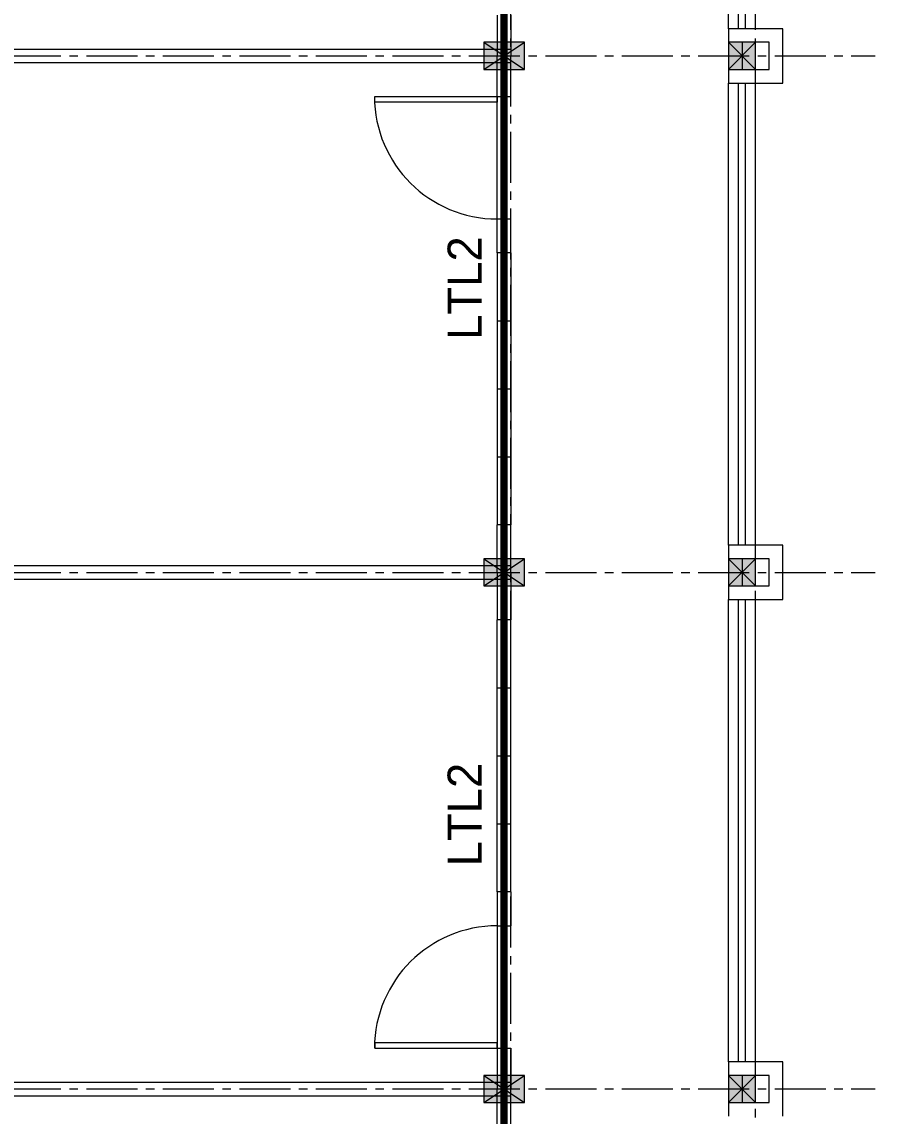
# Model space of a CAD drawing. Header units: inches. Extents: x 566748 to 757280, y 592180 to 740680.
# Drawn here: x 592924 to 599199, y 604211 to 612261 of the extents above; entities that cross this region are included whole.
import ezdxf

# ---------------------------------------------------------------- set-up
doc = ezdxf.new("R2010")
doc.units = ezdxf.units.IN
doc.header["$MEASUREMENT"] = 0
for name, pattern in [('ACAD_ISO10W100', [18, 12, -3, 0, -3]), ('CENTER', [2, 1.25, -0.25, 0.25, -0.25]), ('CENTER2', [1.125, 0.75, -0.125, 0.125, -0.125])]:
    doc.linetypes.add(name, pattern=pattern)
for name, color, linetype, lineweight in [('HACTH', 8, 'Continuous', 5), ('NET CB', 2, 'Continuous', 20), ('NET TRUC', 8, 'ACAD_ISO10W100', 9)]:
    doc.layers.add(name, color=color, linetype=linetype, lineweight=lineweight)
doc.layers.add('TEXT', color=4, linetype='Continuous')
doc.styles.add('TEXT2.5', font='Fonts5.ttf', dxfattribs={"height": 250})

msp = doc.modelspace()

# ---------------------------------------------------------------- hatches: boundary and pattern name
at = {"layer": 'HACTH', "ltscale": 5}
h = msp.add_hatch(color=256, dxfattribs=at)
h.paths.add_polyline_path([(596320.4, 612111.4), (596320.4, 611911.4), (596470.4, 612011.4)])
h.paths.add_polyline_path([(596470.4, 612011.4), (596620.4, 612111.4), (596320.4, 612111.4)])
h.paths.add_polyline_path([(596320.4, 611911.4), (596620.4, 611911.4), (596470.4, 612011.4)])
h.paths.add_polyline_path([(596470.4, 612011.4), (596620.4, 611911.4), (596620.4, 612111.4)])
h = msp.add_hatch(color=256, dxfattribs=at)
h.paths.add_polyline_path([(598220.4, 612011.4), (598120.4, 612111.4), (598120.4, 611911.4)])
h.paths.add_polyline_path([(598220.4, 612011.4), (598120.4, 611911.4), (598320.4, 611911.4)])
h.paths.add_polyline_path([(598320.4, 612111.4), (598220.4, 612011.4), (598320.4, 611911.4)])
h.paths.add_polyline_path([(598320.4, 612111.4), (598120.4, 612111.4), (598220.4, 612011.4)])
h = msp.add_hatch(color=256, dxfattribs=at)
h.paths.add_polyline_path([(598220.4, 612011.4), (598120.4, 612111.4), (598120.4, 611911.4)])
h.paths.add_polyline_path([(598220.4, 612011.4), (598120.4, 611911.4), (598320.4, 611911.4)])
h.paths.add_polyline_path([(598320.4, 612111.4), (598220.4, 612011.4), (598320.4, 611911.4)])
h.paths.add_polyline_path([(598320.4, 612111.4), (598120.4, 612111.4), (598220.4, 612011.4)])
h = msp.add_hatch(color=256, dxfattribs=at)
h.paths.add_polyline_path([(596320.4, 608311.4), (596320.4, 608111.4), (596470.4, 608211.4)])
h.paths.add_polyline_path([(596470.4, 608211.4), (596620.4, 608311.4), (596320.4, 608311.4)])
h.paths.add_polyline_path([(596320.4, 608111.4), (596620.4, 608111.4), (596470.4, 608211.4)])
h.paths.add_polyline_path([(596470.4, 608211.4), (596620.4, 608111.4), (596620.4, 608311.4)])
h = msp.add_hatch(color=256, dxfattribs=at)
h.paths.add_polyline_path([(598220.4, 608211.4), (598120.4, 608311.4), (598120.4, 608111.4)])
h.paths.add_polyline_path([(598220.4, 608211.4), (598120.4, 608111.4), (598320.4, 608111.4)])
h.paths.add_polyline_path([(598320.4, 608311.4), (598220.4, 608211.4), (598320.4, 608111.4)])
h.paths.add_polyline_path([(598320.4, 608311.4), (598120.4, 608311.4), (598220.4, 608211.4)])
h = msp.add_hatch(color=256, dxfattribs=at)
h.paths.add_polyline_path([(598220.4, 608211.4), (598120.4, 608311.4), (598120.4, 608111.4)])
h.paths.add_polyline_path([(598220.4, 608211.4), (598120.4, 608111.4), (598320.4, 608111.4)])
h.paths.add_polyline_path([(598320.4, 608311.4), (598220.4, 608211.4), (598320.4, 608111.4)])
h.paths.add_polyline_path([(598320.4, 608311.4), (598120.4, 608311.4), (598220.4, 608211.4)])
h = msp.add_hatch(color=256, dxfattribs=at)
h.paths.add_polyline_path([(596320.4, 604511.4), (596320.4, 604311.4), (596470.4, 604411.4)])
h.paths.add_polyline_path([(596470.4, 604411.4), (596620.4, 604511.4), (596320.4, 604511.4)])
h.paths.add_polyline_path([(596320.4, 604311.4), (596620.4, 604311.4), (596470.4, 604411.4)])
h.paths.add_polyline_path([(596470.4, 604411.4), (596620.4, 604311.4), (596620.4, 604511.4)])
h = msp.add_hatch(color=256, dxfattribs=at)
h.paths.add_polyline_path([(598220.4, 604411.4), (598120.4, 604511.4), (598120.4, 604311.4)])
h.paths.add_polyline_path([(598220.4, 604411.4), (598120.4, 604311.4), (598320.4, 604311.4)])
h.paths.add_polyline_path([(598320.4, 604511.4), (598220.4, 604411.4), (598320.4, 604311.4)])
h.paths.add_polyline_path([(598320.4, 604511.4), (598120.4, 604511.4), (598220.4, 604411.4)])
h = msp.add_hatch(color=256, dxfattribs=at)
h.paths.add_polyline_path([(598220.4, 604411.4), (598120.4, 604511.4), (598120.4, 604311.4)])
h.paths.add_polyline_path([(598220.4, 604411.4), (598120.4, 604311.4), (598320.4, 604311.4)])
h.paths.add_polyline_path([(598320.4, 604511.4), (598220.4, 604411.4), (598320.4, 604311.4)])
h.paths.add_polyline_path([(598320.4, 604511.4), (598120.4, 604511.4), (598220.4, 604411.4)])

# ---------------------------------------------------------------- linework, layer by layer
for p, q in [((598120.4, 612211.4), (598120.4, 615611.4)), ((598195.4, 612211.4), (598195.4, 615611.4)), ((598245.4, 612211.4), (598245.4, 615611.4)), ((598320.4, 612211.4), (598320.4, 615611.4)), ((596420.4, 612311.4), (596420.4, 612011.4)), ((596520.4, 612311.4), (596520.4, 612011.4)), ((598520.4, 612211.4), (598120.4, 612211.4)), ((598120.4, 612211.4), (598120.4, 611811.4)), ((598520.4, 611811.4), (598520.4, 612211.4)), ((589320.4, 612061.4), (596520.4, 612061.4)), ((596320.4, 611911.4), (596620.4, 612111.4)), ((596320.4, 612111.4), (596620.4, 611911.4)), ((596620.4, 612111.4), (596320.4, 612111.4)), ((596320.4, 612111.4), (596320.4, 611911.4)), ((596620.4, 611911.4), (596620.4, 612111.4)), ((598120.4, 611911.4), (598320.4, 612111.4)), ((598120.4, 612111.4), (598320.4, 611911.4)), ((598120.4, 611911.4), (598320.4, 612111.4)), ((598120.4, 612111.4), (598320.4, 611911.4)), ((598320.4, 612111.4), (598120.4, 612111.4)), ((598120.4, 612111.4), (598120.4, 611911.4)), ((598320.4, 612111.4), (598120.4, 612111.4)), ((598120.4, 612111.4), (598120.4, 611911.4)), ((598420.4, 612111.4), (598220.4, 612111.4)), ((598220.4, 612111.4), (598220.4, 611911.4)), ((598320.4, 611911.4), (598320.4, 612111.4)), ((598320.4, 611911.4), (598320.4, 612111.4)), ((598420.4, 611911.4), (598420.4, 612111.4)), ((589320.4, 611961.4), (596520.4, 611961.4)), ((596420.4, 611711.4), (596420.4, 612011.4)), ((596520.4, 611711.4), (596520.4, 612011.4)), ((596320.4, 611911.4), (596620.4, 611911.4)), ((598120.4, 611911.4), (598320.4, 611911.4)), ((598120.4, 611911.4), (598320.4, 611911.4)), ((598220.4, 611911.4), (598420.4, 611911.4)), ((598120.4, 608411.4), (598120.4, 611811.4)), ((598120.4, 611811.4), (598520.4, 611811.4)), ((598195.4, 608411.4), (598195.4, 611811.4)), ((598245.4, 608411.4), (598245.4, 611811.4)), ((598320.4, 608411.4), (598320.4, 611811.4)), ((596420.4, 611711.4), (596520.4, 611711.4)), ((596420.4, 610811.4), (596520.4, 610811.4)), ((596420.4, 610561.4), (596420.4, 610811.4)), ((596520.4, 610561.4), (596520.4, 610811.4)), ((596420.4, 608211.4), (596420.4, 608561.4)), ((596520.4, 608211.4), (596520.4, 608561.4)), ((598520.4, 608411.4), (598120.4, 608411.4)), ((598120.4, 608411.4), (598120.4, 608011.4)), ((598520.4, 608011.4), (598520.4, 608411.4)), ((589820.4, 608261.4), (596520.4, 608261.4)), ((596320.4, 608111.4), (596620.4, 608311.4)), ((596320.4, 608311.4), (596620.4, 608111.4)), ((596620.4, 608311.4), (596320.4, 608311.4)), ((596320.4, 608311.4), (596320.4, 608111.4)), ((596620.4, 608111.4), (596620.4, 608311.4)), ((598120.4, 608111.4), (598320.4, 608311.4)), ((598120.4, 608311.4), (598320.4, 608111.4)), ((598120.4, 608111.4), (598320.4, 608311.4)), ((598120.4, 608311.4), (598320.4, 608111.4)), ((598320.4, 608311.4), (598120.4, 608311.4)), ((598120.4, 608311.4), (598120.4, 608111.4)), ((598320.4, 608311.4), (598120.4, 608311.4)), ((598120.4, 608311.4), (598120.4, 608111.4)), ((598420.4, 608311.4), (598220.4, 608311.4)), ((598220.4, 608311.4), (598220.4, 608111.4)), ((598320.4, 608111.4), (598320.4, 608311.4)), ((598320.4, 608111.4), (598320.4, 608311.4)), ((598420.4, 608111.4), (598420.4, 608311.4)), ((596420.4, 608211.4), (596420.4, 607861.4)), ((596520.4, 608211.4), (596520.4, 607861.4)), ((589820.4, 608161.4), (596520.4, 608161.4)), ((596320.4, 608111.4), (596620.4, 608111.4)), ((598120.4, 608111.4), (598320.4, 608111.4)), ((598120.4, 608111.4), (598320.4, 608111.4)), ((598220.4, 608111.4), (598420.4, 608111.4)), ((598120.4, 604611.4), (598120.4, 608011.4)), ((598120.4, 608011.4), (598520.4, 608011.4)), ((598195.4, 604611.4), (598195.4, 608011.4)), ((598245.4, 604611.4), (598245.4, 608011.4)), ((598320.4, 604611.4), (598320.4, 608011.4)), ((596420.4, 605861.4), (596420.4, 605611.4)), ((596520.4, 605861.4), (596520.4, 605611.4)), ((596420.4, 605611.4), (596520.4, 605611.4)), ((596420.4, 604711.4), (596520.4, 604711.4)), ((596420.4, 604711.4), (596420.4, 604411.4)), ((596520.4, 604711.4), (596520.4, 604411.4)), ((598520.4, 604611.4), (598120.4, 604611.4)), ((598120.4, 604611.4), (598120.4, 604211.4)), ((598520.4, 604211.4), (598520.4, 604611.4)), ((596320.4, 604311.4), (596620.4, 604511.4)), ((596320.4, 604511.4), (596620.4, 604311.4)), ((596620.4, 604511.4), (596320.4, 604511.4)), ((596320.4, 604511.4), (596320.4, 604311.4)), ((596620.4, 604311.4), (596620.4, 604511.4)), ((598120.4, 604311.4), (598320.4, 604511.4)), ((598120.4, 604511.4), (598320.4, 604311.4)), ((598120.4, 604311.4), (598320.4, 604511.4)), ((598120.4, 604511.4), (598320.4, 604311.4)), ((598320.4, 604511.4), (598120.4, 604511.4)), ((598120.4, 604511.4), (598120.4, 604311.4)), ((598320.4, 604511.4), (598120.4, 604511.4)), ((598120.4, 604511.4), (598120.4, 604311.4)), ((598420.4, 604511.4), (598220.4, 604511.4)), ((598220.4, 604511.4), (598220.4, 604311.4)), ((598320.4, 604311.4), (598320.4, 604511.4)), ((598320.4, 604311.4), (598320.4, 604511.4)), ((598420.4, 604311.4), (598420.4, 604511.4)), ((589320.4, 604461.4), (596520.4, 604461.4)), ((596420.4, 604111.4), (596420.4, 604411.4)), ((596520.4, 604111.4), (596520.4, 604411.4)), ((589320.4, 604361.4), (596520.4, 604361.4)), ((596320.4, 604311.4), (596620.4, 604311.4)), ((598120.4, 604311.4), (598320.4, 604311.4)), ((598120.4, 604311.4), (598320.4, 604311.4)), ((598220.4, 604311.4), (598420.4, 604311.4))]:
    msp.add_line(p, q, dxfattribs=at)
at = {"layer": 'HACTH', "color": 163, "linetype": 'Continuous'}
for p, q in [((595520.4, 611671.4), (595520.4, 611711.4)), ((595520.4, 611711.4), (596420.4, 611711.4)), ((596420.4, 611671.4), (595520.4, 611671.4)), ((596420.4, 610811.4), (596420.4, 611711.4)), ((596420.4, 611711.4), (596420.4, 611671.4)), ((596420.4, 610561.4), (596420.4, 608561.4)), ((596470.4, 608561.4), (596470.4, 610561.4)), ((596520.4, 610561.4), (596520.4, 608561.4)), ((596420.4, 610061.4), (596520.4, 610061.4)), ((596420.4, 609561.4), (596520.4, 609561.4)), ((596420.4, 609061.4), (596520.4, 609061.4)), ((596420.4, 605861.4), (596420.4, 607861.4)), ((596470.4, 607861.4), (596470.4, 605861.4)), ((596520.4, 605861.4), (596520.4, 607861.4)), ((596420.4, 607361.4), (596520.4, 607361.4)), ((596420.4, 606861.4), (596520.4, 606861.4)), ((596420.4, 606361.4), (596520.4, 606361.4)), ((596420.4, 605611.4), (596420.4, 604711.4)), ((596420.4, 604751.4), (595520.4, 604751.4)), ((595520.4, 604751.4), (595520.4, 604711.4)), ((596420.4, 604711.4), (596420.4, 604751.4)), ((595520.4, 604711.4), (596420.4, 604711.4))]:
    msp.add_line(p, q, dxfattribs=at)
at = {"layer": 'HACTH', "linetype": 'ByBlock', "ltscale": 5}
for p, q in [((596520.4, 610561.4), (596420.4, 610561.4)), ((596520.4, 608561.4), (596420.4, 608561.4)), ((596520.4, 607861.4), (596420.4, 607861.4)), ((596520.4, 605861.4), (596420.4, 605861.4))]:
    msp.add_line(p, q, dxfattribs=at)
at = {"layer": 'HACTH', "color": 163, "linetype": 'Continuous'}
for centre, start, end in [((596420.4, 611715.4), 180.25259, 270), ((596420.4, 604707.4), 90, 179.74741)]:
    msp.add_arc(centre, 903.9, start, end, dxfattribs=at)
at = {"layer": 'NET CB', "color": 1, "linetype": 'CENTER', "ltscale": 250, "const_width": 55}
msp.add_lwpolyline([(596470.4, 600511.4), (596470.4, 619711.4)], dxfattribs=at)
at = {"layer": 'NET TRUC', "linetype": 'CENTER2', "ltscale": 500}
for points in [[(596520.4, 595326.8), (596520.4, 620199.9)], [(598320.4, 595326.8), (598320.4, 620199.9)], [(586648.9, 612011.4), (599199.1, 612011.4)], [(586648.9, 608211.4), (599199.1, 608211.4)], [(586648.9, 604411.4), (599199.1, 604411.4)]]:
    msp.add_lwpolyline(points, dxfattribs=at)

# ---------------------------------------------------------------- texts
at = {"layer": 'TEXT', "style": 'TEXT2.5'}
for p in [(596305.2, 609922), (596305.2, 606048.9)]:
    msp.add_text('LTL2', height=250, rotation=90, dxfattribs=at).set_placement(p)

doc.saveas('drawing.dxf')
